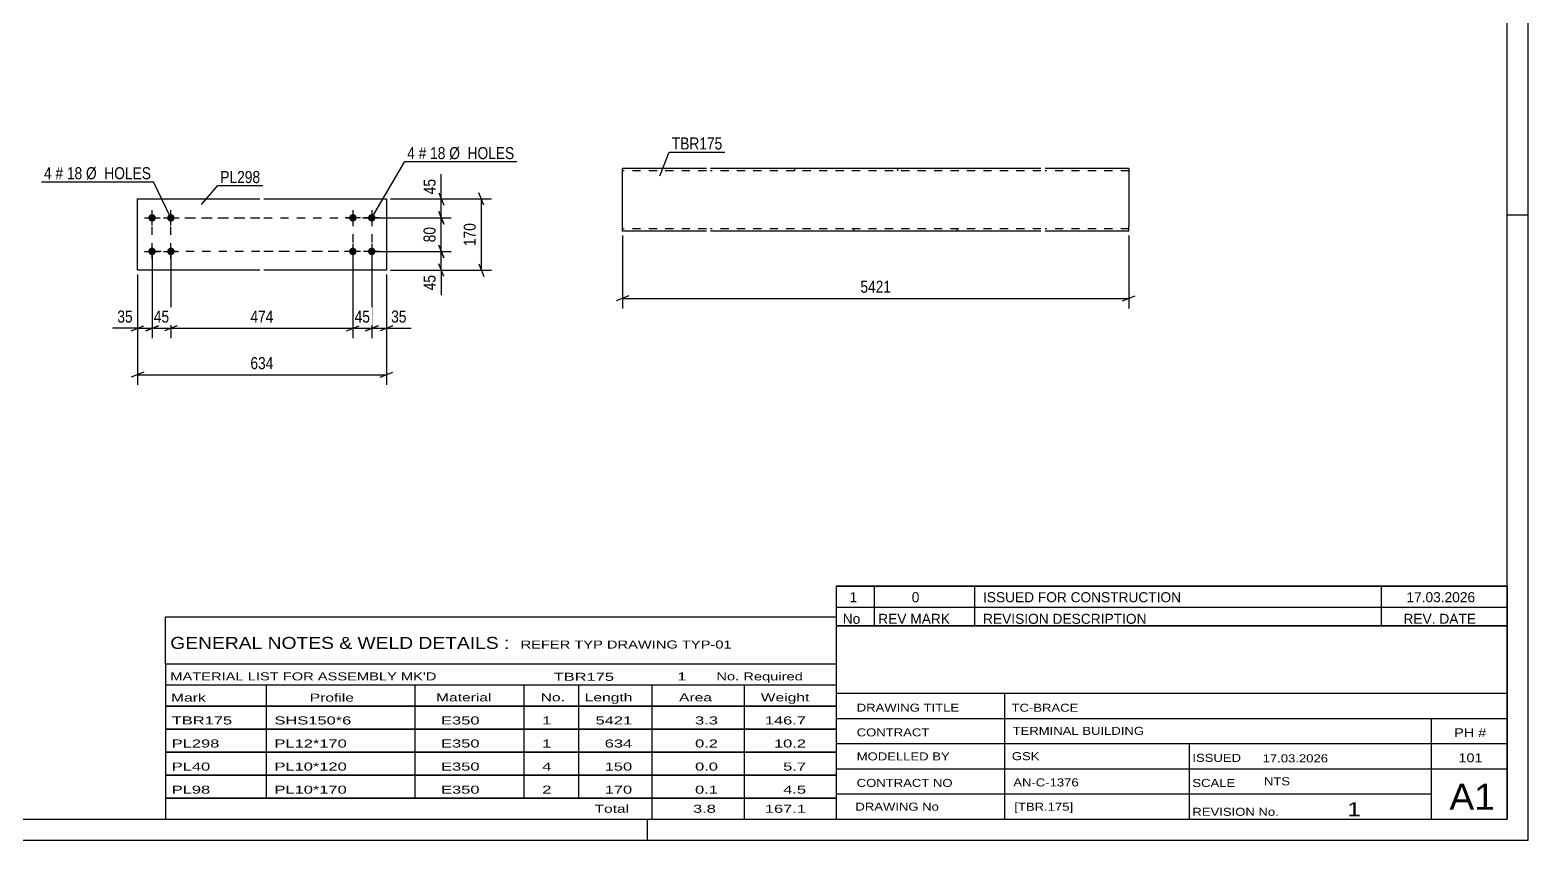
# Model space of a CAD drawing. Header units: millimetres. Extents: x 0 to 594, y 0 to 420.
# Drawn here: x 236.7 to 594, y 0 to 193.1 of the extents above; entities that cross this region are included whole.
import ezdxf

# ---------------------------------------------------------------- set-up
doc = ezdxf.new("R2010")
doc.units = ezdxf.units.MM
doc.linetypes.add('DXK_LINE_DOT2', pattern=[3.9198, 1.9599, -1.9599])
doc.styles.add('Arial Narrow', font='ARIALN.TTF', dxfattribs={"height": 0.2})

# ---------------------------------------------------------------- blocks, each defined once
blk = doc.blocks.new('Unknown-580576065-1131')
at = {"color": 5, "linetype": 'Continuous'}
for p, q in [((594, 0), (594, 420)), ((589, 5), (589, 415)), ((594, 149), (589, 149)), ((5, 5), (589, 5)), ((384, 0), (384, 5)), ((0, 0), (594, 0))]:
    blk.add_line(p, q, dxfattribs=at)
blk = doc.blocks.new('Part-580576065-3538 - 3537')
at = {"color": 2, "linetype": 'Continuous'}
for p, q in [((262.3, 152.84), (291.5, 152.84)), ((262.3, 135.84), (262.3, 152.84)), ((292.5, 152.84), (321.7, 152.84)), ((321.7, 152.84), (321.7, 135.84)), ((291.5, 135.84), (262.3, 135.84)), ((321.7, 135.84), (292.5, 135.84))]:
    blk.add_line(p, q, dxfattribs=at)
blk = doc.blocks.new('Bolt-580576065-3539 - 3537')
at = {"linetype": 'Continuous'}
for points in [[(313.7, 147.44, -1), (313.7, 149.24, -1)], [(318.2, 147.44, -1), (318.2, 149.24, -1)], [(313.7, 139.44, -1), (313.7, 141.24, -1)], [(318.2, 139.44, -1), (318.2, 141.24, -1)]]:
    blk.add_hatch(color=1, dxfattribs=at).paths.add_polyline_path(points)
at = {"color": 1, "linetype": 'Continuous'}
for p, q in [((313.7, 150.14), (313.7, 146.54)), ((318.2, 150.14), (318.2, 146.54)), ((315.5, 148.34), (311.9, 148.34)), ((320, 148.34), (316.4, 148.34)), ((315.5, 140.34), (311.9, 140.34)), ((313.7, 142.14), (313.7, 138.54)), ((320, 140.34), (316.4, 140.34)), ((318.2, 142.14), (318.2, 138.54))]:
    blk.add_line(p, q, dxfattribs=at)
blk = doc.blocks.new('Bolt-580576065-3540 - 3537')
at = {"linetype": 'Continuous'}
for points in [[(265.8, 149.24, -1), (265.8, 147.44, -1)], [(270.3, 149.24, -1), (270.3, 147.44, -1)], [(265.8, 141.24, -1), (265.8, 139.44, -1)], [(270.3, 141.24, -1), (270.3, 139.44, -1)]]:
    blk.add_hatch(color=1, dxfattribs=at).paths.add_polyline_path(points)
at = {"color": 1, "linetype": 'Continuous'}
for p, q in [((265.8, 146.54), (265.8, 150.14)), ((270.3, 146.54), (270.3, 150.14)), ((264, 148.34), (267.6, 148.34)), ((268.5, 148.34), (272.1, 148.34)), ((264, 140.34), (267.6, 140.34)), ((265.8, 138.54), (265.8, 142.14)), ((268.5, 140.34), (272.1, 140.34)), ((270.3, 138.54), (270.3, 142.14))]:
    blk.add_line(p, q, dxfattribs=at)
blk = doc.blocks.new('Part-580576065-2546 - 2538')
at = {"color": 2, "linetype": 'Continuous'}
for p, q in [((398.01, 160.14), (378.01, 160.14)), ((378.01, 145.24), (378.01, 160.14)), ((477.81, 160.14), (399.01, 160.14)), ((498.81, 160.14), (478.81, 160.14)), ((498.81, 160.14), (498.81, 146.34)), ((378.01, 145.14), (378.01, 145.24)), ((398.01, 145.14), (378.01, 145.14)), ((477.81, 145.14), (399.01, 145.14)), ((498.81, 145.14), (478.81, 145.14)), ((498.81, 145.14), (498.81, 146.34))]:
    blk.add_line(p, q, dxfattribs=at)
at = {"color": 7, "linetype": 'DXK_LINE_DOT2'}
for p, q in [((398.01, 159.54), (378.01, 159.54)), ((477.81, 159.54), (399.01, 159.54)), ((419.01, 160.14), (419.01, 159.54)), ((443.64, 160.14), (443.64, 159.54)), ((498.81, 159.54), (478.81, 159.54)), ((498.81, 159.54), (498.81, 159.5)), ((498.81, 159.5), (498.81, 159.54)), ((498.81, 159.4), (498.81, 159.5)), ((498.81, 159.5), (498.81, 159.4)), ((378.01, 145.74), (378.01, 145.79)), ((398.01, 145.74), (378.01, 145.74)), ((477.81, 145.74), (399.01, 145.74)), ((433.17, 145.14), (433.17, 145.74)), ((457.81, 145.14), (457.81, 145.74)), ((498.81, 145.74), (478.81, 145.74)), ((498.81, 145.79), (498.81, 146.12)), ((498.81, 145.74), (498.81, 145.79))]:
    blk.add_line(p, q, dxfattribs=at)
blk = doc.blocks.new('Rectangle-580576065-3711 - 3537')
at = {"color": 1, "linetype": 'DXK_LINE_DOT2'}
for p, q in [((265.8, 148.34), (291.5, 148.34)), ((265.8, 140.34), (265.8, 148.34)), ((292.5, 148.34), (318.2, 148.34)), ((318.2, 148.34), (318.2, 140.34)), ((291.5, 140.34), (265.8, 140.34)), ((318.2, 140.34), (292.5, 140.34))]:
    blk.add_line(p, q, dxfattribs=at)
blk = doc.blocks.new('Rectangle-580576065-3721 - 3537')
at = {"color": 1, "linetype": 'DXK_LINE_DOT2'}
for p, q in [((270.3, 148.34), (291.5, 148.34)), ((270.3, 140.34), (270.3, 148.34)), ((292.5, 148.34), (313.7, 148.34)), ((313.7, 148.34), (313.7, 140.34)), ((291.5, 140.34), (270.3, 140.34)), ((313.7, 140.34), (292.5, 140.34))]:
    blk.add_line(p, q, dxfattribs=at)
blk = doc.blocks.new('StraightDimension-580576065-3687 - 3537')
at = {"color": 7, "linetype": 'Continuous'}
for p, q in [((334.17, 154.34), (335.37, 151.34)), ((322.7, 152.84), (337.17, 152.84)), ((334.77, 148.34), (334.77, 152.84)), ((319.2, 148.34), (337.17, 148.34)), ((335.37, 146.84), (334.17, 149.84))]:
    blk.add_line(p, q, dxfattribs=at)
at = {"color": 0}
blk.add_wipeout([(334.02, 158.22), (329.82, 158.22), (329.82, 153.36), (334.02, 153.36)], dxfattribs=at)
at = {"color": 7, "linetype": 'Continuous'}
blk.add_line((334.77, 152.84), (334.77, 158.75), dxfattribs=at)
blk.add_line((334.77, 152.84), (334.77, 158.75), dxfattribs=at)
at = {"color": 3, "style": 'Arial Narrow'}
blk.add_text('45', height=2.863, rotation=90.0002, dxfattribs=at).set_placement((333.42, 153.96))
blk = doc.blocks.new('StraightDimension-580576065-3545 - 3537')
at = {"color": 7, "linetype": 'Continuous'}
for p, q in [((318.2, 139.34), (318.2, 119.62)), ((321.7, 134.84), (321.7, 119.62)), ((316.7, 121.42), (319.7, 122.62)), ((318.2, 122.02), (321.7, 122.02)), ((323.2, 122.62), (320.2, 121.42))]:
    blk.add_line(p, q, dxfattribs=at)
at = {"color": 0}
blk.add_wipeout([(327.08, 122.77), (327.08, 126.97), (322.23, 126.97), (322.23, 122.77)], dxfattribs=at)
at = {"color": 7, "linetype": 'Continuous'}
blk.add_line((321.7, 122.02), (327.61, 122.02), dxfattribs=at)
blk.add_line((321.7, 122.02), (327.61, 122.02), dxfattribs=at)
at = {"color": 3, "style": 'Arial Narrow'}
blk.add_text('35', height=2.863, dxfattribs=at).set_placement((322.83, 123.37))
blk = doc.blocks.new('StraightDimension-580576065-3546 - 3537')
at = {"color": 7, "linetype": 'Continuous'}
for p, q in [((313.7, 139.34), (313.7, 119.62)), ((318.2, 139.34), (318.2, 119.62)), ((312.2, 121.42), (315.2, 122.62)), ((313.7, 122.02), (318.2, 122.02)), ((319.7, 122.62), (316.7, 121.42))]:
    blk.add_line(p, q, dxfattribs=at)
at = {"color": 0}
blk.add_wipeout([(318.38, 122.77), (318.38, 126.97), (313.52, 126.97), (313.52, 122.77)], dxfattribs=at)
at = {"color": 3, "style": 'Arial Narrow'}
blk.add_text('45', height=2.863, dxfattribs=at).set_placement((314.12, 123.37))
blk = doc.blocks.new('StraightDimension-580576065-3547 - 3537')
at = {"color": 7, "linetype": 'Continuous'}
for p, q in [((270.3, 139.34), (270.3, 119.62)), ((313.7, 139.34), (313.7, 119.62)), ((271.8, 122.62), (268.8, 121.42)), ((270.3, 122.02), (313.7, 122.02)), ((312.2, 121.42), (315.2, 122.62))]:
    blk.add_line(p, q, dxfattribs=at)
at = {"color": 0}
blk.add_wipeout([(295.34, 122.77), (295.34, 126.97), (288.66, 126.97), (288.66, 122.77)], dxfattribs=at)
at = {"color": 3, "style": 'Arial Narrow'}
blk.add_text('474', height=2.863, dxfattribs=at).set_placement((289.26, 123.37))
blk = doc.blocks.new('StraightDimension-580576065-3548 - 3537')
at = {"color": 7, "linetype": 'Continuous'}
for p, q in [((265.8, 139.34), (265.8, 119.62)), ((270.3, 139.34), (270.3, 119.62)), ((264.3, 121.42), (267.3, 122.62)), ((265.8, 122.02), (270.3, 122.02)), ((271.8, 122.62), (268.8, 121.42))]:
    blk.add_line(p, q, dxfattribs=at)
at = {"color": 0}
blk.add_wipeout([(270.48, 122.77), (270.48, 126.97), (265.62, 126.97), (265.62, 122.77)], dxfattribs=at)
at = {"color": 3, "style": 'Arial Narrow'}
blk.add_text('45', height=2.863, dxfattribs=at).set_placement((266.22, 123.37))
blk = doc.blocks.new('StraightDimension-580576065-3549 - 3537')
at = {"color": 7, "linetype": 'Continuous'}
for p, q in [((265.8, 139.34), (265.8, 119.62)), ((262.3, 134.84), (262.3, 119.62)), ((260.8, 121.42), (263.8, 122.62)), ((262.3, 122.02), (265.8, 122.02)), ((267.3, 122.62), (264.3, 121.42))]:
    blk.add_line(p, q, dxfattribs=at)
at = {"color": 0}
blk.add_wipeout([(261.78, 122.77), (261.78, 126.97), (256.92, 126.97), (256.92, 122.77)], dxfattribs=at)
at = {"color": 7, "linetype": 'Continuous'}
blk.add_line((262.3, 122.02), (256.4, 122.02), dxfattribs=at)
blk.add_line((262.3, 122.02), (256.4, 122.02), dxfattribs=at)
at = {"color": 3, "style": 'Arial Narrow'}
blk.add_text('35', height=2.863, dxfattribs=at).set_placement((257.52, 123.37))
blk = doc.blocks.new('StraightDimension-580576065-3565 - 3537')
at = {"color": 7, "linetype": 'Continuous'}
for p, q in [((262.3, 134.84), (262.3, 108.52)), ((321.7, 134.84), (321.7, 108.52)), ((263.8, 111.52), (260.8, 110.32)), ((262.3, 110.92), (321.7, 110.92)), ((320.2, 110.32), (323.2, 111.52))]:
    blk.add_line(p, q, dxfattribs=at)
at = {"color": 0}
blk.add_wipeout([(295.34, 111.67), (295.34, 115.87), (288.66, 115.87), (288.66, 111.67)], dxfattribs=at)
at = {"color": 3, "style": 'Arial Narrow'}
blk.add_text('634', height=2.863, dxfattribs=at).set_placement((289.26, 112.27))
blk = doc.blocks.new('StraightDimension-580576065-3585 - 3537')
at = {"color": 7, "linetype": 'Continuous'}
for p, q in [((344.95, 151.34), (343.75, 154.34)), ((322.7, 152.84), (346.75, 152.84)), ((344.35, 135.84), (344.35, 152.84)), ((322.7, 135.84), (346.75, 135.84)), ((343.75, 137.34), (344.95, 134.34))]:
    blk.add_line(p, q, dxfattribs=at)
at = {"color": 0}
blk.add_wipeout([(343.6, 147.68), (339.4, 147.68), (339.4, 141), (343.6, 141)], dxfattribs=at)
at = {"color": 3, "style": 'Arial Narrow'}
blk.add_text('170', height=2.863, rotation=90.0002, dxfattribs=at).set_placement((343, 141.6))
blk = doc.blocks.new('StraightDimension-580576065-3688 - 3537')
at = {"color": 7, "linetype": 'Continuous'}
for p, q in [((319.2, 148.34), (337.17, 148.34)), ((334.17, 149.84), (335.37, 146.84)), ((334.77, 140.34), (334.77, 148.34)), ((319.2, 140.34), (337.17, 140.34)), ((335.37, 138.84), (334.17, 141.84))]:
    blk.add_line(p, q, dxfattribs=at)
at = {"color": 0}
blk.add_wipeout([(334.02, 146.77), (329.82, 146.77), (329.82, 141.91), (334.02, 141.91)], dxfattribs=at)
at = {"color": 3, "style": 'Arial Narrow'}
blk.add_text('80', height=2.863, rotation=90.0002, dxfattribs=at).set_placement((333.42, 142.51))
blk = doc.blocks.new('StraightDimension-580576065-3689 - 3537')
at = {"color": 7, "linetype": 'Continuous'}
for p, q in [((319.2, 140.34), (337.17, 140.34)), ((334.17, 141.84), (335.37, 138.84)), ((334.77, 135.84), (334.77, 140.34)), ((322.7, 135.84), (337.17, 135.84)), ((335.37, 134.34), (334.17, 137.34))]:
    blk.add_line(p, q, dxfattribs=at)
at = {"color": 0}
blk.add_wipeout([(334.02, 135.31), (329.82, 135.31), (329.82, 130.46), (334.02, 130.46)], dxfattribs=at)
at = {"color": 7, "linetype": 'Continuous'}
blk.add_line((334.77, 135.84), (334.77, 129.93), dxfattribs=at)
blk.add_line((334.77, 135.84), (334.77, 129.93), dxfattribs=at)
at = {"color": 3, "style": 'Arial Narrow'}
blk.add_text('45', height=2.863, rotation=90.0002, dxfattribs=at).set_placement((333.42, 131.06))
blk = doc.blocks.new('StraightDimension-580576065-2552 - 2538')
at = {"color": 7, "linetype": 'Continuous'}
for p, q in [((378.01, 144.14), (378.01, 126.74)), ((498.81, 144.14), (498.81, 126.74)), ((379.51, 129.74), (376.51, 128.54)), ((378.01, 129.14), (498.81, 129.14)), ((497.31, 128.54), (500.31, 129.74))]:
    blk.add_line(p, q, dxfattribs=at)
at = {"color": 0}
blk.add_wipeout([(442.66, 129.89), (442.66, 134.09), (434.15, 134.09), (434.15, 129.89)], dxfattribs=at)
at = {"color": 3, "style": 'Arial Narrow'}
blk.add_text('5421', height=2.863, dxfattribs=at).set_placement((434.75, 130.49))
blk = doc.blocks.new('Unknown-580576065-4464')
at = {"color": 7, "linetype": 'Continuous'}
for p, q in [((269, 53.25), (429, 53.25)), ((269, 42), (269, 53.25)), ((429, 53.25), (429, 42)), ((269, 42), (429, 42)), ((269, 42), (269, 37)), ((429, 42), (429, 37)), ((269, 37), (429, 37)), ((269, 37), (269, 32)), ((293, 37), (293, 32)), ((328.5, 37), (328.5, 32)), ((354.5, 37), (354.5, 32)), ((367.5, 37), (367.5, 32)), ((385, 37), (385, 32)), ((407, 37), (407, 32)), ((429, 37), (429, 32)), ((269, 32), (429, 32)), ((269, 31.95), (269, 26.55)), ((269, 31.95), (429, 31.95)), ((293, 32), (293, 26.5)), ((328.5, 32), (328.5, 26.5)), ((354.5, 32), (354.5, 26.5)), ((367.5, 32), (367.5, 26.5)), ((385, 32), (385, 26.5)), ((407, 32), (407, 26.5)), ((429, 31.95), (429, 26.55)), ((269, 26.55), (429, 26.55)), ((269, 26.45), (269, 21.05)), ((269, 26.45), (429, 26.45)), ((293, 26.5), (293, 21)), ((328.5, 26.5), (328.5, 21)), ((354.5, 26.5), (354.5, 21)), ((367.5, 26.5), (367.5, 21)), ((385, 26.5), (385, 21)), ((407, 26.5), (407, 21)), ((429, 26.45), (429, 21.05)), ((269, 21.05), (429, 21.05)), ((269, 20.95), (269, 15.55)), ((269, 20.95), (429, 20.95)), ((293, 21), (293, 15.5)), ((328.5, 21), (328.5, 15.5)), ((354.5, 21), (354.5, 15.5)), ((367.5, 21), (367.5, 15.5)), ((385, 21), (385, 15.5)), ((407, 21), (407, 15.5)), ((429, 20.95), (429, 15.55)), ((269, 15.55), (429, 15.55)), ((269, 15.45), (269, 10.05)), ((269, 15.45), (429, 15.45)), ((293, 15.5), (293, 10)), ((328.5, 15.5), (328.5, 10)), ((354.5, 15.5), (354.5, 10)), ((367.5, 15.5), (367.5, 10)), ((385, 15.5), (385, 10)), ((407, 15.5), (407, 10)), ((429, 15.45), (429, 10.05)), ((269, 10.05), (429, 10.05)), ((269, 10), (429, 10)), ((269, 10), (269, 5)), ((385, 10), (385, 5)), ((407, 10), (407, 5)), ((429, 10), (429, 5)), ((269, 5), (429, 5))]:
    blk.add_line(p, q, dxfattribs=at)
at = {"color": 7, "style": 'Arial Narrow'}
for s, height, width, p in [('GENERAL NOTES & WELD DETAILS :', 2.8633, 1.4, (270.15, 45.56)), ('REFER TYP DRAWING TYP-01', 1.9089, 1.6, (353.7, 45.66)), ("MATERIAL LIST FOR ASSEMBLY MK'D", 1.9089, 1.6, (270.15, 38.06)), ('TBR175', 1.909, 1.794707, (361.59, 37.97)), ('1', 1.91, 1.794707, (391.08, 38.06)), ('No. Required', 1.9089, 1.6, (400.41, 38.06)), ('Mark', 1.909, 1.7, (270.34, 33)), ('Profile', 1.909, 1.7, (303.41, 33)), ('Material', 1.909, 1.7, (333.54, 33.06)), ('No.', 1.909, 1.7, (358.5, 33.06)), ('Length', 1.909, 1.7, (369, 33.06)), ('Area', 1.909, 1.7, (391.5, 33.06)), ('Weight', 1.909, 1.7, (411, 33.06))]:
    blk.add_text(s, height=height, dxfattribs=dict(at, width=width)).set_placement(p)
at = {"color": 7, "linetype": 'Continuous', "style": 'Arial Narrow'}
for s, height, width, p in [('TBR175', 1.909, 1.794707, (270.5, 27.56)), ('SHS150*6', 1.909, 1.794707, (295, 27.56)), ('E350', 1.909, 1.794707, (334.74, 27.56)), ('1', 1.91, 1.794707, (358.86, 27.56)), ('5421', 1.909, 1.794707, (371.58, 27.56)), ('3.3', 1.909, 1.794707, (395.32, 27.56)), ('146.7', 1.909, 1.794707, (411.96, 27.56)), ('PL298', 1.909, 1.794707, (270.5, 22.06)), ('PL12*170', 1.909, 1.794707, (295, 22.06)), ('E350', 1.909, 1.794707, (334.74, 22.06)), ('1', 1.91, 1.794707, (358.86, 22.06)), ('634', 1.909, 1.794707, (373.77, 22.06)), ('0.2', 1.909, 1.794707, (395.32, 22.06)), ('10.2', 1.909, 1.794707, (414.14, 22.06)), ('PL40', 1.909, 1.794707, (270.5, 16.56)), ('PL10*120', 1.909, 1.794707, (295, 16.56)), ('E350', 1.909, 1.794707, (334.74, 16.56)), ('4', 1.91, 1.794707, (358.86, 16.56)), ('150', 1.909, 1.794707, (373.77, 16.56)), ('0.0', 1.909, 1.794707, (395.32, 16.56)), ('5.7', 1.909, 1.794707, (416.33, 16.56)), ('PL98', 1.909, 1.794707, (270.5, 11.06)), ('PL10*170', 1.909, 1.794707, (295, 11.06)), ('E350', 1.909, 1.794707, (334.74, 11.06)), ('2', 1.91, 1.794707, (358.86, 11.06)), ('170', 1.909, 1.794707, (373.77, 11.06)), ('0.1', 1.909, 1.794707, (395.32, 11.06)), ('4.5', 1.909, 1.794707, (416.33, 11.06)), ('Total', 1.909, 1.7, (371.33, 6.5)), ('3.8', 1.909, 1.794707, (394.83, 6.5)), ('167.1', 1.909, 1.794707, (411.96, 6.5))]:
    blk.add_text(s, height=height, dxfattribs=dict(at, width=width)).set_placement(p)
blk = doc.blocks.new('Unknown-580576065-4462')
at = {"color": 7, "linetype": 'Continuous'}
for p, q in [((429, 51.05), (429, 5)), ((429, 51.05), (589, 51.05)), ((589, 51), (589, 5)), ((429, 35), (589, 35)), ((469.14, 35), (469.14, 5)), ((429, 29), (589, 29)), ((571, 5.05), (571, 29.05)), ((429, 23), (589, 23)), ((513.14, 23), (513.14, 5)), ((429, 17), (589, 17)), ((429, 11), (571, 11)), ((429, 5), (589, 5))]:
    blk.add_line(p, q, dxfattribs=at)
at = {"color": 7, "style": 'Arial Narrow'}
for s, height, width, p in [('DRAWING TITLE', 1.9089, 1.425378, (433.88, 30.61)), ('TC-BRACE', 1.909, 1.425378, (470.81, 30.59)), ('CONTRACT', 1.909, 1.425378, (433.88, 24.71)), ('TERMINAL BUILDING', 1.9089, 1.425378, (471.06, 25.07)), ('MODELLED BY', 1.9089, 1.425378, (433.88, 18.98)), ('GSK', 1.909, 1.425378, (470.88, 19.04)), ('ISSUED', 1.909, 1.425378, (513.94, 18.64)), ('17.03.2026', 1.909, 1.425378, (530.69, 18.52)), ('CONTRACT NO', 1.9089, 1.425378, (433.88, 12.66)), ('AN-C-1376', 1.909, 1.425378, (471.23, 12.78)), ('SCALE', 1.909, 1.425378, (513.94, 12.65)), ('A1', 6.204, 1.25, (575.24, 7.2)), ('DRAWING No', 1.909, 1.425378, (433.56, 7)), ('[TBR.175]', 1.909, 1.425378, (471.46, 6.99)), ('REVISION No.', 1.9089, 1.425378, (513.94, 5.77)), ('1', 3.34, 1.5, (550.91, 5.68))]:
    blk.add_text(s, height=height, dxfattribs=dict(at, width=width)).set_placement(p)
at = {"color": 7, "linetype": 'Continuous', "style": 'Arial Narrow'}
for s, height, width, p in [('PH #', 2.1, 1.42538, (576.4, 24.55)), ('101', 2.1, 1.42538, (577.41, 18.55)), ('NTS', 1.909, 1.425378, (531, 13.05))]:
    blk.add_text(s, height=height, dxfattribs=dict(at, width=width)).set_placement(p)
blk = doc.blocks.new('Unknown-580576065-4463')
at = {"color": 7, "linetype": 'Continuous'}
for p, q in [((429, 60.55), (589, 60.55)), ((589, 60.55), (429, 60.55)), ((429, 60.55), (429, 55.55)), ((438, 60.55), (438, 55.55)), ((462, 60.55), (462, 55.55)), ((559, 60.55), (559, 55.55)), ((589, 60.55), (589, 55.55)), ((429, 55.55), (589, 55.55)), ((429, 55.55), (429, 51.05)), ((429, 55.55), (589, 55.55)), ((438, 55.55), (438, 51.05)), ((462, 55.55), (462, 51.05)), ((559, 55.55), (559, 51.05)), ((589, 55.55), (589, 51.05)), ((589, 51.05), (429, 51.05))]:
    blk.add_line(p, q, dxfattribs=at)
at = {"color": 7, "linetype": 'Continuous', "style": 'Arial Narrow'}
for s, height, width, p in [('1', 2.39, 1.196471, (432.16, 56.7)), ('0', 2.39, 1.196471, (447, 56.7)), ('ISSUED FOR CONSTRUCTION', 2.3861, 1.196471, (464, 56.7)), ('17.03.2026', 2.386, 1.196471, (565, 56.7)), ('No', 2.386, 1.2, (430.54, 51.55)), ('REV MARK', 2.386, 1.2, (439, 51.55)), ('REVISION DESCRIPTION', 2.3861, 1.2, (464, 51.55)), ('REV. DATE', 2.386, 1.2, (564.28, 51.55))]:
    blk.add_text(s, height=height, dxfattribs=dict(at, width=width)).set_placement(p)
blk = doc.blocks.new('Mark-580576065-3591 - 3537')
at = {"color": 0}
blk.add_wipeout([(328.5, 162.35), (328.5, 165.35), (326.67, 165.35), (326.67, 162.35)], dxfattribs=at)
blk.add_wipeout([(328.5, 162.35), (328.5, 165.35), (326.67, 165.35), (326.67, 162.35)], dxfattribs=at)
at = {"color": 7, "linetype": 'Continuous'}
blk.add_line((318.2, 148.34), (326.07, 161.75), dxfattribs=at)
at = {"color": 0}
blk.add_wipeout([(331.22, 162.35), (331.22, 165.35), (329.4, 165.35), (329.4, 162.35)], dxfattribs=at)
blk.add_wipeout([(331.22, 162.35), (331.22, 165.35), (329.4, 165.35), (329.4, 162.35)], dxfattribs=at)
at = {"color": 3, "style": 'Arial Narrow'}
blk.add_text('4', height=2.86, dxfattribs=at).set_placement((326.67, 162.35))
at = {"color": 0}
blk.add_wipeout([(335.78, 162.35), (335.78, 165.35), (332.12, 165.35), (332.12, 162.35)], dxfattribs=at)
blk.add_wipeout([(335.78, 162.35), (335.78, 165.35), (332.12, 165.35), (332.12, 162.35)], dxfattribs=at)
at = {"color": 3, "style": 'Arial Narrow'}
blk.add_text('#', height=2.86, dxfattribs=at).set_placement((329.4, 162.35))
at = {"color": 0}
blk.add_wipeout([(352.21, 162.35), (352.21, 165.35), (336.68, 165.35), (336.68, 162.35)], dxfattribs=at)
blk.add_wipeout([(352.21, 162.35), (352.21, 165.35), (336.68, 165.35), (336.68, 162.35)], dxfattribs=at)
at = {"color": 7, "linetype": 'Continuous'}
blk.add_line((326.07, 161.75), (352.81, 161.75), dxfattribs=at)
at = {"color": 3, "style": 'Arial Narrow'}
for s, p in [('18', (332.12, 162.35)), ('Ø  HOLES', (336.68, 162.35))]:
    blk.add_text(s, height=2.863, dxfattribs=at).set_placement(p)
blk = doc.blocks.new('Mark-580576065-3588 - 3537')
at = {"color": 0}
blk.add_wipeout([(291.6, 156.64), (291.6, 159.64), (282.09, 159.64), (282.09, 156.64)], dxfattribs=at)
blk.add_wipeout([(291.6, 156.64), (291.6, 159.64), (282.09, 159.64), (282.09, 156.64)], dxfattribs=at)
at = {"color": 30, "linetype": 'Continuous'}
for p, q in [((277.63, 151.49), (281.49, 156.04)), ((281.49, 156.04), (292.2, 156.04))]:
    blk.add_line(p, q, dxfattribs=at)
at = {"color": 3, "style": 'Arial Narrow'}
blk.add_text('PL298', height=2.863, dxfattribs=at).set_placement((282.09, 156.64))
blk = doc.blocks.new('Mark-580576065-3592 - 3537')
at = {"color": 0}
blk.add_wipeout([(241.86, 157.56), (241.86, 160.56), (240.03, 160.56), (240.03, 157.56)], dxfattribs=at)
blk.add_wipeout([(241.86, 157.56), (241.86, 160.56), (240.03, 160.56), (240.03, 157.56)], dxfattribs=at)
blk.add_wipeout([(244.58, 157.56), (244.58, 160.56), (242.76, 160.56), (242.76, 157.56)], dxfattribs=at)
blk.add_wipeout([(244.58, 157.56), (244.58, 160.56), (242.76, 160.56), (242.76, 157.56)], dxfattribs=at)
at = {"color": 3, "style": 'Arial Narrow'}
blk.add_text('4', height=2.86, dxfattribs=at).set_placement((240.03, 157.56))
at = {"color": 0}
blk.add_wipeout([(249.14, 157.56), (249.14, 160.56), (245.48, 160.56), (245.48, 157.56)], dxfattribs=at)
blk.add_wipeout([(249.14, 157.56), (249.14, 160.56), (245.48, 160.56), (245.48, 157.56)], dxfattribs=at)
at = {"color": 3, "style": 'Arial Narrow'}
blk.add_text('#', height=2.86, dxfattribs=at).set_placement((242.76, 157.56))
at = {"color": 0}
blk.add_wipeout([(265.57, 157.56), (265.57, 160.56), (250.04, 160.56), (250.04, 157.56)], dxfattribs=at)
blk.add_wipeout([(265.57, 157.56), (265.57, 160.56), (250.04, 160.56), (250.04, 157.56)], dxfattribs=at)
at = {"color": 7, "linetype": 'Continuous'}
for p in [(239.43, 156.96), (270.3, 148.34)]:
    blk.add_line(p, (266.17, 156.96), dxfattribs=at)
at = {"color": 3, "style": 'Arial Narrow'}
for s, p in [('18', (245.48, 157.56)), ('Ø  HOLES', (250.04, 157.56))]:
    blk.add_text(s, height=2.863, dxfattribs=at).set_placement(p)
blk = doc.blocks.new('Mark-580576065-2542 - 2538')
at = {"color": 0}
blk.add_wipeout([(401.82, 164.64), (401.82, 167.64), (389.77, 167.64), (389.77, 164.64)], dxfattribs=at)
blk.add_wipeout([(401.82, 164.64), (401.82, 167.64), (389.77, 167.64), (389.77, 164.64)], dxfattribs=at)
at = {"color": 30, "linetype": 'Continuous'}
for p, q in [((386.94, 158.39), (389.17, 164.04)), ((389.17, 164.04), (402.42, 164.04))]:
    blk.add_line(p, q, dxfattribs=at)
at = {"color": 3, "style": 'Arial Narrow'}
blk.add_text('TBR175', height=2.863, dxfattribs=at).set_placement((389.77, 164.64))

msp = doc.modelspace()

# ---------------------------------------------------------------- block references
for name in ['Unknown-580576065-1131', 'Part-580576065-2546 - 2538', 'Part-580576065-3538 - 3537', 'Bolt-580576065-3540 - 3537', 'Bolt-580576065-3539 - 3537', 'Rectangle-580576065-3711 - 3537', 'Rectangle-580576065-3721 - 3537', 'Unknown-580576065-4463', 'Unknown-580576065-4464', 'Unknown-580576065-4462']:
    msp.add_blockref(name, (0, 0))

# ---------------------------------------------------------------- next in the draw order: block references
for name in ['Mark-580576065-2542 - 2538', 'Mark-580576065-3592 - 3537', 'Mark-580576065-3588 - 3537', 'StraightDimension-580576065-3687 - 3537', 'StraightDimension-580576065-2552 - 2538', 'StraightDimension-580576065-3545 - 3537']:
    msp.add_blockref(name, (0, 0))

# ---------------------------------------------------------------- next in the draw order: block references
msp.add_blockref('StraightDimension-580576065-3546 - 3537', (0, 0))

# ---------------------------------------------------------------- next in the draw order: block references
msp.add_blockref('StraightDimension-580576065-3547 - 3537', (0, 0))

# ---------------------------------------------------------------- next in the draw order: block references
msp.add_blockref('StraightDimension-580576065-3548 - 3537', (0, 0))

# ---------------------------------------------------------------- next in the draw order: block references
msp.add_blockref('StraightDimension-580576065-3549 - 3537', (0, 0))

# ---------------------------------------------------------------- next in the draw order: block references
msp.add_blockref('StraightDimension-580576065-3565 - 3537', (0, 0))

# ---------------------------------------------------------------- next in the draw order: block references
msp.add_blockref('StraightDimension-580576065-3585 - 3537', (0, 0))

# ---------------------------------------------------------------- next in the draw order: block references
msp.add_blockref('StraightDimension-580576065-3688 - 3537', (0, 0))

# ---------------------------------------------------------------- next in the draw order: block references
for name in ['Mark-580576065-3591 - 3537', 'StraightDimension-580576065-3689 - 3537']:
    msp.add_blockref(name, (0, 0))

doc.saveas('drawing.dxf')
